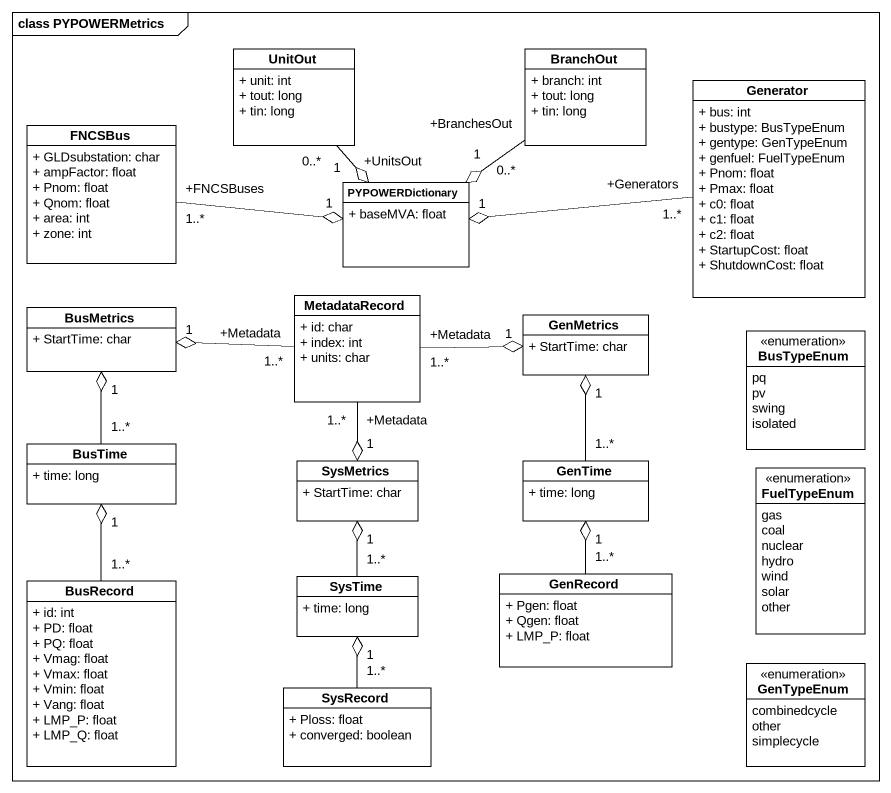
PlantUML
@startuml
mainframe class PYPOWERMetrics
hide circle
hide empty members
skinparam classAttributeIconSize 0
class UnitOut {
  + unit: int
  + tout: long
  + tin: long
}
class BranchOut {
  + branch: int
  + tout: long
  + tin: long
}
class Generator {
  + bus: int
  + bustype: BusTypeEnum
  + gentype: GenTypeEnum
  + genfuel: FuelTypeEnum
  + Pnom: float
  + Pmax: float
  + c0: float
  + c1: float
  + c2: float
  + StartupCost: float
  + ShutdownCost: float
}
class FNCSBus {
  + GLDsubstation: char
  + ampFactor: float
  + Pnom: float
  + Qnom: float
  + area: int
  + zone: int
}
class PYPOWERDictionary {
  + baseMVA: float
}
class BusMetrics {
  + StartTime: char
}
class MetadataRecord {
  + id: char
  + index: int
  + units: char
}
class GenMetrics {
  + StartTime: char
}
enum BusTypeEnum {
  pq
  pv
  swing
  isolated
}
class BusTime {
  + time: long
}
class SysMetrics {
  + StartTime: char
}
class GenTime {
  + time: long
}
enum FuelTypeEnum {
  gas
  coal
  nuclear
  hydro
  wind
  solar
  other
}
class BusRecord {
  + id: int
  + PD: float
  + PQ: float
  + Vmag: float
  + Vmax: float
  + Vmin: float
  + Vang: float
  + LMP_P: float
  + LMP_Q: float
}
class SysTime {
  + time: long
}
class GenRecord {
  + Pgen: float
  + Qgen: float
  + LMP_P: float
}
enum GenTypeEnum {
  combinedcycle
  other
  simplecycle
}
class SysRecord {
  + Ploss: float
  + converged: boolean
}
UnitOut "+UnitsOut\n0..*" --o "1" PYPOWERDictionary
BranchOut "+BranchesOut\n0..*" --o "1" PYPOWERDictionary
Generator "+Generators\n1..*" -left-o "1" PYPOWERDictionary
FNCSBus "+FNCSBuses\n1..*" -right-o "1" PYPOWERDictionary
MetadataRecord "+Metadata\n1..*" -left-o "1" BusMetrics
MetadataRecord "+Metadata\n1..*" -right-o "1" GenMetrics
MetadataRecord "+Metadata\n1..*" --o "1" SysMetrics
BusTime "1..*" -up-o "1" BusMetrics
GenTime "1..*" -up-o "1" GenMetrics
BusRecord "1..*" -up-o "1" BusTime
SysTime "1..*" -up-o "1" SysMetrics
GenRecord "1..*" -up-o "1" GenTime
SysRecord "1..*" -up-o "1" SysTime
@enduml
